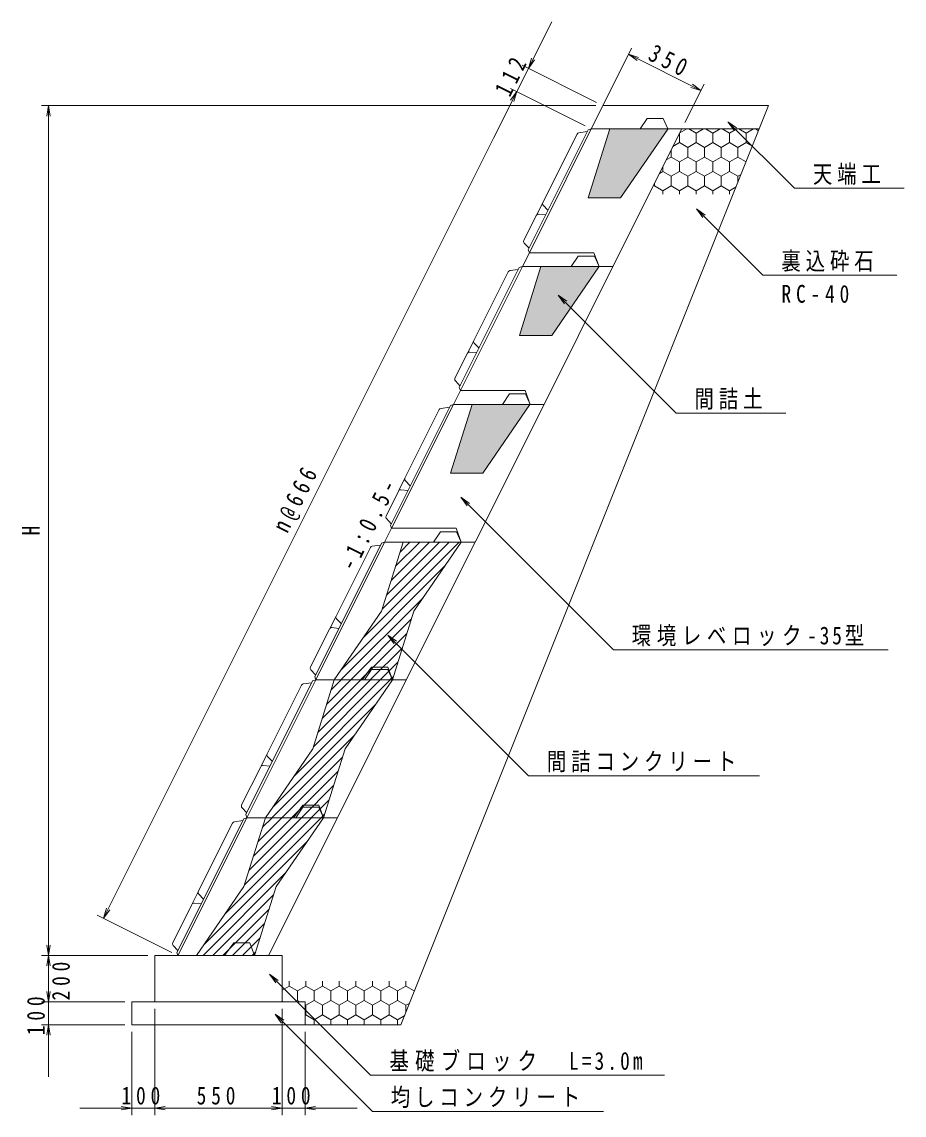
# Model space of a CAD drawing. Units: millimetres on the paper, scale 1:30. Extents: x 20 to 821, y 20 to 574.
# Drawn here: x 219.3 to 346.5, y 229.8 to 387.4 of the extents above; entities that cross this region are included whole.
import ezdxf
from ezdxf.enums import TextEntityAlignment as Align

# ---------------------------------------------------------------- set-up
doc = ezdxf.new("R2010")
doc.units = ezdxf.units.MM
for name, color, linetype, lineweight in [('D-DCR-HCH', 30, 'Continuous', 13), ('D-STR-DIM', 7, 'Continuous', 13), ('D-STR-STR2', 4, 'Continuous', 13), ('V-nasSTD', 7, 'Continuous', 13)]:
    doc.layers.add(name, color=color, linetype=linetype, lineweight=lineweight)
doc.styles.add('ＭＳ ゴシック-5.0-0.0', font='')
doc.styles.get('ＭＳ ゴシック-5.0-0.0').set_extended_font_data('ＭＳ ゴシック-5.0-0.0')

msp = doc.modelspace()

# ---------------------------------------------------------------- hatches: boundary and pattern name
at = {"layer": 'D-DCR-HCH'}
for points in [[(300.974, 362.057), (305.624, 362.057), (312.452, 371.986), (304.075, 371.986)], [(291.046, 342.201), (295.696, 342.201), (302.524, 352.129), (294.147, 352.129)], [(281.118, 322.345), (285.768, 322.345), (292.595, 332.273), (284.218, 332.273)]]:
    msp.add_hatch(color=256, dxfattribs=at).paths.add_polyline_path(points)

# ---------------------------------------------------------------- linework, layer by layer
for p, q in [((314.156, 371.394), (315.18, 371.986)), ((316.517, 371.372), (315.453, 371.986)), ((316.517, 371.372), (317.581, 371.986)), ((318.917, 371.372), (317.854, 371.986)), ((318.917, 371.372), (319.981, 371.986)), ((321.318, 371.372), (320.254, 371.986)), ((321.318, 371.372), (322.382, 371.986)), ((323.718, 371.372), (322.655, 371.986)), ((323.718, 371.372), (324.782, 371.986)), ((325.524, 371.715), (325.055, 371.986)), ((314.116, 369.986), (314.116, 371.315)), ((316.517, 369.986), (316.517, 371.372)), ((318.917, 369.986), (318.917, 371.372)), ((321.318, 369.986), (321.318, 371.372)), ((323.718, 369.986), (323.718, 371.372)), ((312.916, 367.907), (312.916, 368.915)), ((313.182, 369.446), (314.116, 369.986)), ((315.317, 369.293), (314.116, 369.986)), ((315.317, 369.293), (316.517, 369.986)), ((315.317, 367.907), (315.317, 369.293)), ((317.717, 369.293), (316.517, 369.986)), ((317.717, 369.293), (318.917, 369.986)), ((317.717, 367.907), (317.717, 369.293)), ((320.118, 369.293), (318.917, 369.986)), ((320.118, 369.293), (321.318, 369.986)), ((320.118, 367.907), (320.118, 369.293)), ((322.518, 369.293), (321.318, 369.986)), ((322.518, 369.293), (323.718, 369.986)), ((322.518, 367.907), (322.518, 369.293)), ((324.623, 369.463), (323.718, 369.986)), ((312.208, 367.498), (312.916, 367.907)), ((314.116, 367.214), (312.916, 367.907)), ((314.116, 367.214), (315.317, 367.907)), ((314.116, 365.828), (314.116, 367.214)), ((316.517, 367.214), (315.317, 367.907)), ((316.517, 367.214), (317.717, 367.907)), ((316.517, 365.828), (316.517, 367.214)), ((318.917, 367.214), (317.717, 367.907)), ((318.917, 367.214), (320.118, 367.907)), ((318.917, 365.828), (318.917, 367.214)), ((321.318, 367.214), (320.118, 367.907)), ((321.318, 367.214), (322.518, 367.907)), ((321.318, 365.828), (321.318, 367.214)), ((323.722, 367.211), (322.518, 367.907)), ((311.234, 365.549), (311.716, 365.828)), ((311.716, 365.828), (311.716, 366.514)), ((312.916, 365.135), (311.716, 365.828)), ((312.916, 365.135), (314.116, 365.828)), ((315.317, 365.135), (314.116, 365.828)), ((315.317, 365.135), (316.517, 365.828)), ((317.717, 365.135), (316.517, 365.828)), ((317.717, 365.135), (318.917, 365.828)), ((320.118, 365.135), (318.917, 365.828)), ((320.118, 365.135), (321.318, 365.828)), ((322.518, 365.135), (321.318, 365.828)), ((310.516, 363.749), (310.516, 364.114)), ((312.916, 363.749), (312.916, 365.135)), ((315.317, 363.749), (315.317, 365.135)), ((317.717, 363.749), (317.717, 365.135)), ((320.118, 363.749), (320.118, 365.135)), ((322.518, 365.135), (323.004, 365.415)), ((322.518, 364.201), (322.518, 365.135)), ((311.716, 363.056), (310.516, 363.749)), ((311.716, 363.056), (312.916, 363.749)), ((311.716, 362.543), (311.716, 363.056)), ((314.116, 363.056), (312.916, 363.749)), ((314.116, 363.056), (315.317, 363.749)), ((314.116, 362.543), (314.116, 363.056)), ((316.517, 363.056), (315.317, 363.749)), ((316.517, 363.056), (317.717, 363.749)), ((316.517, 362.543), (316.517, 363.056)), ((318.917, 363.056), (317.717, 363.749)), ((318.917, 363.056), (320.118, 363.749)), ((318.917, 362.543), (318.917, 363.056)), ((321.318, 363.056), (320.118, 363.749)), ((321.318, 363.056), (322.283, 363.613)), ((321.318, 362.543), (321.318, 363.056)), ((282.341, 312.417), (268.496, 298.572)), ((280.927, 312.417), (271.276, 302.766)), ((279.512, 312.417), (271.919, 304.823)), ((278.098, 312.417), (272.561, 306.879)), ((276.684, 312.417), (273.203, 308.936)), ((275.27, 312.417), (273.845, 310.992)), ((280.272, 308.934), (265.382, 294.044)), ((277.158, 304.406), (265.313, 292.56)), ((275.469, 301.303), (266.727, 292.56)), ((274.827, 299.246), (268.141, 292.56)), ((274.185, 297.19), (269.556, 292.56)), ((273.543, 295.133), (270.97, 292.56)), ((272.9, 293.077), (272.384, 292.56)), ((272.413, 292.56), (258.568, 278.716)), ((270.998, 292.56), (261.348, 282.91)), ((269.584, 292.56), (261.99, 284.967)), ((268.17, 292.56), (262.633, 287.023)), ((266.756, 292.56), (263.275, 289.08)), ((265.342, 292.56), (263.917, 291.136)), ((270.344, 289.078), (255.454, 274.188)), ((267.23, 284.549), (255.385, 272.704)), ((265.541, 281.446), (256.799, 272.704)), ((264.899, 279.39), (258.213, 272.704)), ((264.257, 277.334), (259.627, 272.704)), ((263.615, 275.277), (261.042, 272.704)), ((262.485, 272.704), (248.64, 258.86)), ((261.07, 272.704), (251.42, 263.054)), ((259.656, 272.704), (252.062, 265.11)), ((258.242, 272.704), (252.705, 267.167)), ((256.828, 272.704), (253.347, 269.223)), ((255.413, 272.704), (253.989, 271.28)), ((262.972, 273.221), (262.456, 272.704)), ((260.416, 269.221), (245.526, 254.331)), ((257.302, 264.693), (245.457, 252.848)), ((255.613, 261.59), (246.871, 252.848)), ((254.971, 259.534), (248.285, 252.848)), ((254.329, 257.477), (249.699, 252.848)), ((253.686, 255.421), (251.114, 252.848)), ((253.044, 253.364), (252.528, 252.848)), ((257.884, 249.15), (257.884, 248.444)), ((260.285, 249.15), (260.285, 248.444)), ((262.685, 249.15), (262.685, 248.444)), ((265.086, 249.15), (265.086, 248.444)), ((267.486, 249.15), (267.486, 248.444)), ((269.887, 249.15), (269.887, 248.444)), ((272.287, 249.15), (272.287, 248.444)), ((274.687, 249.15), (274.687, 248.444)), ((257.884, 248.444), (256.839, 247.841)), ((257.884, 248.444), (259.084, 247.751)), ((260.285, 248.444), (259.084, 247.751)), ((259.084, 247.751), (259.084, 246.365)), ((260.285, 248.444), (261.485, 247.751)), ((262.685, 248.444), (261.485, 247.751)), ((261.485, 247.751), (261.485, 246.365)), ((262.685, 248.444), (263.885, 247.751)), ((265.086, 248.444), (263.885, 247.751)), ((263.885, 247.751), (263.885, 246.365)), ((265.086, 248.444), (266.286, 247.751)), ((267.486, 248.444), (266.286, 247.751)), ((266.286, 247.751), (266.286, 246.365)), ((267.486, 248.444), (268.686, 247.751)), ((269.887, 248.444), (268.686, 247.751)), ((268.686, 247.751), (268.686, 246.365)), ((269.887, 248.444), (271.087, 247.751)), ((272.287, 248.444), (271.087, 247.751)), ((271.087, 247.751), (271.087, 246.365)), ((272.287, 248.444), (273.487, 247.751)), ((274.687, 248.444), (273.487, 247.751)), ((273.487, 247.751), (273.487, 246.365)), ((274.687, 248.444), (275.888, 247.751)), ((275.953, 247.789), (275.888, 247.751)), ((275.888, 247.751), (275.888, 247.625)), ((256.839, 246.276), (257.003, 246.181)), ((259.084, 246.365), (258.766, 246.181)), ((259.084, 246.365), (259.403, 246.181)), ((261.485, 246.365), (260.285, 245.672)), ((261.485, 246.365), (262.685, 245.672)), ((263.885, 246.365), (262.685, 245.672)), ((263.885, 246.365), (265.086, 245.672)), ((266.286, 246.365), (265.086, 245.672)), ((266.286, 246.365), (267.486, 245.672)), ((268.686, 246.365), (267.486, 245.672)), ((268.686, 246.365), (269.887, 245.672)), ((271.087, 246.365), (269.887, 245.672)), ((271.087, 246.365), (272.287, 245.672)), ((273.487, 246.365), (272.287, 245.672)), ((273.487, 246.365), (274.687, 245.672)), ((275.233, 245.987), (274.687, 245.672)), ((260.172, 245.737), (260.285, 245.672)), ((260.285, 244.286), (260.172, 244.222)), ((260.285, 245.672), (260.285, 244.286)), ((260.285, 244.286), (261.485, 243.593)), ((262.685, 244.286), (261.485, 243.593)), ((262.685, 245.672), (262.685, 244.286)), ((262.685, 244.286), (263.885, 243.593)), ((265.086, 244.286), (263.885, 243.593)), ((265.086, 245.672), (265.086, 244.286)), ((265.086, 244.286), (266.286, 243.593)), ((267.486, 244.286), (266.286, 243.593)), ((267.486, 245.672), (267.486, 244.286)), ((267.486, 244.286), (268.686, 243.593)), ((269.887, 244.286), (268.686, 243.593)), ((269.887, 245.672), (269.887, 244.286)), ((269.887, 244.286), (271.087, 243.593)), ((272.287, 244.286), (271.087, 243.593)), ((272.287, 245.672), (272.287, 244.286)), ((272.287, 244.286), (273.487, 243.593)), ((274.687, 245.672), (274.687, 244.624)), ((261.485, 243.593), (261.485, 242.848)), ((263.885, 243.593), (263.885, 242.848)), ((266.286, 243.593), (266.286, 242.848)), ((268.686, 243.593), (268.686, 242.848)), ((271.087, 243.593), (271.087, 242.848)), ((274.512, 244.185), (273.487, 243.593)), ((273.487, 243.593), (273.487, 242.848))]:
    msp.add_line(p, q, dxfattribs=at)
at = {"layer": 'D-STR-DIM'}
for p, q in [((295.696, 387.394), (287.321, 370.644)), ((301.855, 372.88), (307.222, 383.613)), ((292.342, 380.685), (292.789, 382.139)), ((292.342, 380.685), (293.236, 381.915)), ((306.775, 382.719), (317.21, 377.501)), ((306.775, 382.719), (308.228, 382.272)), ((306.775, 382.719), (308.004, 381.824)), ((302.18, 375.766), (291.447, 381.133)), ((314.899, 372.88), (317.657, 378.396)), ((317.21, 377.501), (315.98, 378.396)), ((290.675, 377.352), (231.106, 258.214)), ((300.514, 372.433), (289.78, 377.799)), ((300.514, 372.433), (289.78, 377.799)), ((290.675, 377.352), (289.78, 376.122)), ((290.675, 377.352), (289.78, 376.122)), ((290.675, 377.352), (290.228, 375.899)), ((290.675, 377.352), (290.228, 375.899)), ((317.21, 377.501), (315.756, 377.948)), ((240.945, 253.295), (230.212, 258.662)), ((231.106, 258.214), (231.553, 259.668)), ((231.106, 258.214), (232, 259.444))]:
    msp.add_line(p, q, dxfattribs=at)
at = {"layer": 'D-STR-STR2'}
for p, q in [((326.965, 375.319), (273.977, 242.848)), ((303.075, 375.319), (292.48, 354.129)), ((303.075, 375.319), (326.965, 375.319)), ((309.452, 373.486), (308.452, 371.986)), ((309.452, 373.486), (311.785, 373.486)), ((312.452, 371.986), (311.785, 373.486)), ((292.313, 354.542), (300.961, 371.837)), ((300.961, 371.837), (301.408, 371.986)), ((300.974, 362.057), (304.072, 371.976)), ((301.408, 371.986), (325.632, 371.986)), ((314.452, 371.986), (304.524, 352.129)), ((305.624, 362.057), (312.426, 371.948)), ((299.351, 371.227), (294.409, 361.341)), ((299.605, 371.408), (300.828, 371.572)), ((294.4, 361.331), (293.527, 359.556)), ((295.165, 360.244), (294.468, 360.96)), ((300.974, 362.057), (305.624, 362.057)), ((293.483, 359.489), (291.686, 355.896)), ((294.825, 359.566), (293.816, 359.672)), ((292.429, 354.772), (291.739, 355.521)), ((292.48, 354.129), (292.313, 354.542)), ((292.48, 354.129), (291.48, 352.129)), ((301.796, 354.129), (292.48, 354.129)), ((299.524, 353.629), (298.524, 352.129)), ((299.524, 353.629), (301.857, 353.629)), ((301.796, 354.129), (302.524, 352.129)), ((302.524, 352.129), (301.857, 353.629)), ((282.385, 334.685), (291.033, 351.98)), ((291.48, 352.129), (282.552, 334.273)), ((289.423, 351.37), (284.481, 341.485)), ((289.677, 351.552), (290.9, 351.716)), ((291.033, 351.98), (291.48, 352.129)), ((291.046, 342.201), (294.144, 352.12)), ((291.48, 352.129), (304.524, 352.129)), ((304.524, 352.129), (294.595, 332.273)), ((295.696, 342.201), (302.498, 352.091)), ((291.046, 342.201), (295.696, 342.201)), ((284.472, 341.475), (283.599, 339.7)), ((285.237, 340.388), (284.54, 341.103)), ((283.555, 339.633), (281.758, 336.039)), ((284.897, 339.71), (283.888, 339.816)), ((282.5, 334.916), (281.811, 335.664)), ((282.552, 334.273), (281.552, 332.273)), ((282.552, 334.273), (282.385, 334.685)), ((291.868, 334.273), (282.552, 334.273)), ((291.868, 334.273), (292.595, 332.273)), ((289.595, 333.773), (288.595, 332.273)), ((289.595, 333.773), (291.929, 333.773)), ((292.595, 332.273), (291.929, 333.773)), ((272.457, 314.829), (281.104, 332.124)), ((281.552, 332.273), (272.624, 314.417)), ((279.495, 331.514), (274.553, 321.629)), ((279.749, 331.695), (280.972, 331.859)), ((281.104, 332.124), (281.552, 332.273)), ((281.118, 322.345), (284.216, 332.264)), ((281.552, 332.273), (294.595, 332.273)), ((294.595, 332.273), (284.667, 312.417)), ((285.768, 322.345), (292.569, 332.235)), ((274.544, 321.618), (273.671, 319.844)), ((281.118, 322.345), (285.768, 322.345)), ((274.969, 319.853), (273.96, 319.959)), ((275.308, 320.532), (274.612, 321.247)), ((273.627, 319.777), (271.83, 316.183)), ((272.572, 315.06), (271.883, 315.808)), ((272.624, 314.417), (271.624, 312.417)), ((272.624, 314.417), (272.457, 314.829)), ((281.94, 314.417), (272.624, 314.417)), ((279.667, 313.917), (278.667, 312.417)), ((279.667, 313.917), (282.001, 313.917)), ((281.94, 314.417), (282.667, 312.417)), ((282.667, 312.417), (282.001, 313.917)), ((261.546, 293.008), (271.176, 312.268)), ((271.624, 312.417), (261.695, 292.56)), ((269.821, 311.839), (271.044, 312.003)), ((271.176, 312.268), (271.624, 312.417)), ((271.19, 302.489), (274.29, 312.417)), ((271.624, 312.417), (284.667, 312.417)), ((284.667, 312.417), (274.739, 292.56)), ((275.84, 302.489), (282.667, 312.417)), ((269.567, 311.658), (264.624, 301.773)), ((264.362, 292.56), (271.19, 302.489)), ((275.84, 302.489), (272.739, 292.56)), ((264.616, 301.762), (263.743, 299.988)), ((265.38, 300.676), (264.684, 301.391)), ((263.698, 299.921), (260.937, 294.399)), ((265.041, 299.997), (264.031, 300.103)), ((261.68, 293.275), (260.991, 294.024)), ((268.406, 292.56), (269.739, 294.394)), ((269.739, 294.06), (268.739, 292.56)), ((269.739, 294.394), (272.072, 294.394)), ((269.739, 294.06), (272.072, 294.06)), ((272.072, 294.394), (272.739, 292.56)), ((272.739, 292.56), (272.072, 294.06)), ((251.618, 273.151), (261.248, 292.411)), ((261.695, 292.56), (251.767, 272.704)), ((259.639, 291.802), (254.696, 281.916)), ((259.893, 291.983), (261.116, 292.147)), ((261.248, 292.411), (261.695, 292.56)), ((261.261, 282.632), (264.362, 292.56)), ((261.546, 293.008), (261.695, 292.56)), ((261.695, 292.56), (274.739, 292.56)), ((261.695, 292.56), (274.739, 292.56)), ((274.739, 292.56), (264.811, 272.704)), ((265.912, 282.632), (272.739, 292.56)), ((254.434, 272.704), (261.261, 282.632)), ((265.912, 282.632), (262.811, 272.704)), ((254.688, 281.906), (253.815, 280.131)), ((255.452, 280.819), (254.756, 281.535)), ((253.77, 280.064), (251.009, 274.542)), ((255.113, 280.141), (254.103, 280.247)), ((251.752, 273.419), (251.062, 274.167)), ((258.478, 272.704), (259.811, 274.538)), ((259.811, 274.204), (258.811, 272.704)), ((259.811, 274.538), (262.144, 274.538)), ((259.811, 274.204), (262.144, 274.204)), ((262.144, 274.538), (262.811, 272.704)), ((262.811, 272.704), (262.144, 274.204)), ((241.69, 253.295), (251.32, 272.555)), ((251.767, 272.704), (241.839, 252.848)), ((251.32, 272.555), (251.767, 272.704)), ((251.333, 262.776), (254.434, 272.704)), ((251.618, 273.151), (251.767, 272.704)), ((251.767, 272.704), (264.811, 272.704)), ((251.767, 272.704), (264.811, 272.704)), ((264.811, 272.704), (254.883, 252.848)), ((255.984, 262.776), (262.811, 272.704)), ((249.711, 271.945), (244.768, 262.06)), ((249.965, 272.127), (251.188, 272.29)), ((244.759, 262.049), (243.886, 260.275)), ((244.506, 252.848), (251.333, 262.776)), ((245.524, 260.963), (244.827, 261.678)), ((255.984, 262.776), (252.883, 252.848)), ((243.842, 260.208), (241.081, 254.686)), ((245.185, 260.285), (244.175, 260.39)), ((241.824, 253.563), (241.134, 254.311)), ((248.55, 252.848), (249.883, 254.681)), ((249.883, 254.681), (252.216, 254.681)), ((252.216, 254.681), (252.883, 252.848)), ((238.506, 246.181), (238.506, 252.848)), ((238.506, 252.848), (256.839, 252.848)), ((241.69, 253.295), (241.839, 252.848)), ((241.839, 252.848), (254.883, 252.848)), ((256.839, 252.848), (256.839, 246.181)), ((238.506, 246.181), (235.172, 246.181)), ((235.172, 246.181), (235.172, 242.848)), ((256.839, 246.181), (238.506, 246.181)), ((256.839, 246.181), (260.172, 246.181)), ((260.172, 246.181), (260.172, 242.848)), ((235.172, 242.848), (273.977, 242.848))]:
    msp.add_line(p, q, dxfattribs=at)
for centre, start, end in [((299.65, 371.078), 97.62767, 153.43495), ((294.707, 361.192), 153.43495, 224.24076), ((293.781, 359.34), 84.00777, 153.43495), ((291.984, 355.747), 153.43495, 222.6636), ((289.721, 351.221), 97.62767, 153.43495), ((284.779, 341.336), 153.43495, 224.24076), ((283.853, 339.484), 84.00777, 153.43495), ((282.056, 335.89), 153.43495, 222.6636), ((279.793, 331.365), 97.62767, 153.43495), ((274.851, 321.48), 153.43495, 224.24076), ((273.925, 319.628), 84.00777, 153.43495), ((272.128, 316.034), 153.43495, 222.6636), ((269.865, 311.509), 97.62767, 153.43495), ((264.923, 301.623), 153.43495, 224.24076), ((263.997, 299.772), 84.00777, 153.43495), ((261.236, 294.25), 153.43495, 222.6636), ((259.937, 291.652), 97.62767, 153.43495), ((254.994, 281.767), 153.43495, 224.24076), ((254.068, 279.915), 84.00777, 153.43495), ((251.307, 274.393), 153.43495, 222.6636), ((250.009, 271.796), 97.62767, 153.43495), ((245.066, 261.911), 153.43495, 224.24076), ((244.14, 260.059), 84.00777, 153.43495), ((241.379, 254.537), 153.43495, 222.6636)]:
    msp.add_arc(centre, 0.333, start, end, dxfattribs=at)
at = {"layer": 'V-nasSTD'}
for p, q in [((302.075, 375.319), (222.172, 375.319)), ((223.172, 375.319), (222.922, 373.819)), ((223.172, 375.319), (223.172, 252.848)), ((223.172, 375.319), (223.422, 373.819)), ((321.096, 373.009), (322.333, 372.125)), ((321.096, 373.009), (321.98, 371.772)), ((316.587, 360.439), (317.824, 359.555)), ((316.587, 360.439), (317.471, 359.202)), ((296.639, 348.01), (297.877, 347.126)), ((296.639, 348.01), (297.523, 346.772)), ((282.617, 318.881), (283.854, 317.997)), ((282.617, 318.881), (283.501, 317.643)), ((272.1, 299.02), (273.337, 298.136)), ((272.1, 299.02), (272.984, 297.782)), ((223.172, 252.848), (222.922, 254.348)), ((223.172, 252.848), (223.422, 254.348)), ((223.172, 235.348), (223.172, 253.681)), ((237.506, 252.848), (222.172, 252.848)), ((237.506, 252.848), (222.172, 252.848)), ((223.172, 252.848), (222.922, 251.348)), ((223.172, 246.181), (223.172, 252.848)), ((223.172, 252.848), (223.422, 251.348)), ((255.033, 250.151), (256.27, 249.267)), ((255.033, 250.151), (255.917, 248.914)), ((223.172, 246.181), (222.922, 247.681)), ((223.172, 246.181), (222.922, 247.681)), ((223.172, 246.181), (223.422, 247.681)), ((223.172, 246.181), (223.422, 247.681)), ((234.172, 246.181), (222.172, 246.181)), ((234.172, 246.181), (222.172, 246.181)), ((238.506, 245.181), (238.506, 229.848)), ((238.506, 245.181), (238.506, 229.848)), ((255.838, 244.397), (257.076, 243.513)), ((255.838, 244.397), (256.722, 243.16)), ((256.839, 245.181), (256.839, 229.848)), ((256.839, 245.181), (256.839, 229.848)), ((234.172, 242.848), (222.172, 242.848)), ((223.172, 242.848), (222.922, 241.348)), ((223.172, 242.848), (223.422, 241.348)), ((235.172, 241.848), (235.172, 229.848)), ((260.172, 241.848), (260.172, 229.848)), ((227.672, 230.848), (246.006, 230.848)), ((235.172, 230.848), (233.672, 231.098)), ((235.172, 230.848), (233.672, 230.598)), ((238.506, 230.848), (240.006, 231.098)), ((238.506, 230.848), (240.006, 231.098)), ((238.506, 230.848), (256.839, 230.848)), ((238.506, 230.848), (240.006, 230.598)), ((238.506, 230.848), (240.006, 230.598)), ((249.339, 230.848), (267.672, 230.848)), ((256.839, 230.848), (255.339, 231.098)), ((256.839, 230.848), (255.339, 231.098)), ((256.839, 230.848), (255.339, 230.598)), ((256.839, 230.848), (255.339, 230.598)), ((260.172, 230.848), (261.672, 231.098)), ((260.172, 230.848), (261.672, 230.598))]:
    msp.add_line(p, q, dxfattribs=at)
for points in [[(321.096, 373.009), (330.695, 363.41), (346.495, 363.41)], [(316.587, 360.439), (326.152, 350.874), (345.452, 350.874)], [(296.639, 348.01), (313.632, 331.017), (329.432, 331.017)], [(282.617, 318.881), (304.587, 296.91), (344.187, 296.91)], [(272.1, 299.02), (292.357, 278.762), (325.657, 278.762)], [(255.033, 250.151), (269.578, 235.606), (311.978, 235.606)], [(255.838, 244.397), (269.855, 230.381), (303.155, 230.381)]]:
    msp.add_lwpolyline(points, dxfattribs=at)

# ---------------------------------------------------------------- texts
at = {"layer": 'D-STR-DIM', "char_height": 2.566, "attachment_point": 8, "style": 'ＭＳ ゴシック-5.0-0.0'}
for s, insert, rotation in [('\\T1.5;\\W0.8;350', (312.216, 380.557), 333.435), ('\\T1.5;\\W0.8;112', (291.061, 379.242), 63.435), ('\\T1.5;\\W0.8;n@666', (260.443, 318.007), 63.435)]:
    msp.add_mtext(s, dxfattribs=dict(at, insert=insert, rotation=rotation))
at = {"layer": 'V-nasSTD', "style": 'ＭＳ ゴシック-5.0-0.0', "width": 0.8}
msp.add_text('H', height=2.566, rotation=90, dxfattribs=at).set_placement((222.672, 314.083), align=Align.BOTTOM_CENTER)
at = {"layer": 'V-nasSTD', "char_height": 2.566, "attachment_point": 8, "style": 'ＭＳ ゴシック-5.0-0.0'}
for s, insert in [('\\T1.25;\\W0.8;天端工', (338.595, 363.91)), ('\\T1.25;\\W0.8;裏込砕石', (335.802, 351.374)), ('\\T1.5;\\W0.8;RC-40', (334.052, 346.874)), ('\\T1.25;\\W0.8;間詰土', (321.532, 331.517)), ('\\T1.29;\\W0.8;環境レベロック-35型', (324.387, 297.41)), ('\\T1.25;\\W0.8;間詰コンクリート', (309.007, 279.262)), ('\\T1.32;\\W0.8;基礎ブロック\u3000L=3.0m', (290.778, 236.106)), ('\\T1.5;\\W0.8;100', (236.839, 231.348)), ('\\T1.5;\\W0.8;550', (247.672, 231.348)), ('\\T1.5;\\W0.8;100', (258.506, 231.348)), ('\\T1.25;\\W0.8;均しコンクリート', (286.505, 230.881))]:
    msp.add_mtext(s, dxfattribs=dict(at, insert=insert))
at = {"layer": 'V-nasSTD', "char_height": 2.566, "style": 'ＭＳ ゴシック-5.0-0.0'}
for s, insert, attachment_point, rotation in [('\\T1.5;\\W0.8;-1:0.5-', (267.248, 308.072), 7, 63.435), ('\\T1.5;\\W0.8;200', (223.672, 249.515), 2, 90), ('\\T1.5;\\W0.8;100', (222.672, 244.515), 8, 90)]:
    msp.add_mtext(s, dxfattribs=dict(at, insert=insert, attachment_point=attachment_point, rotation=rotation))

doc.saveas('drawing.dxf')
